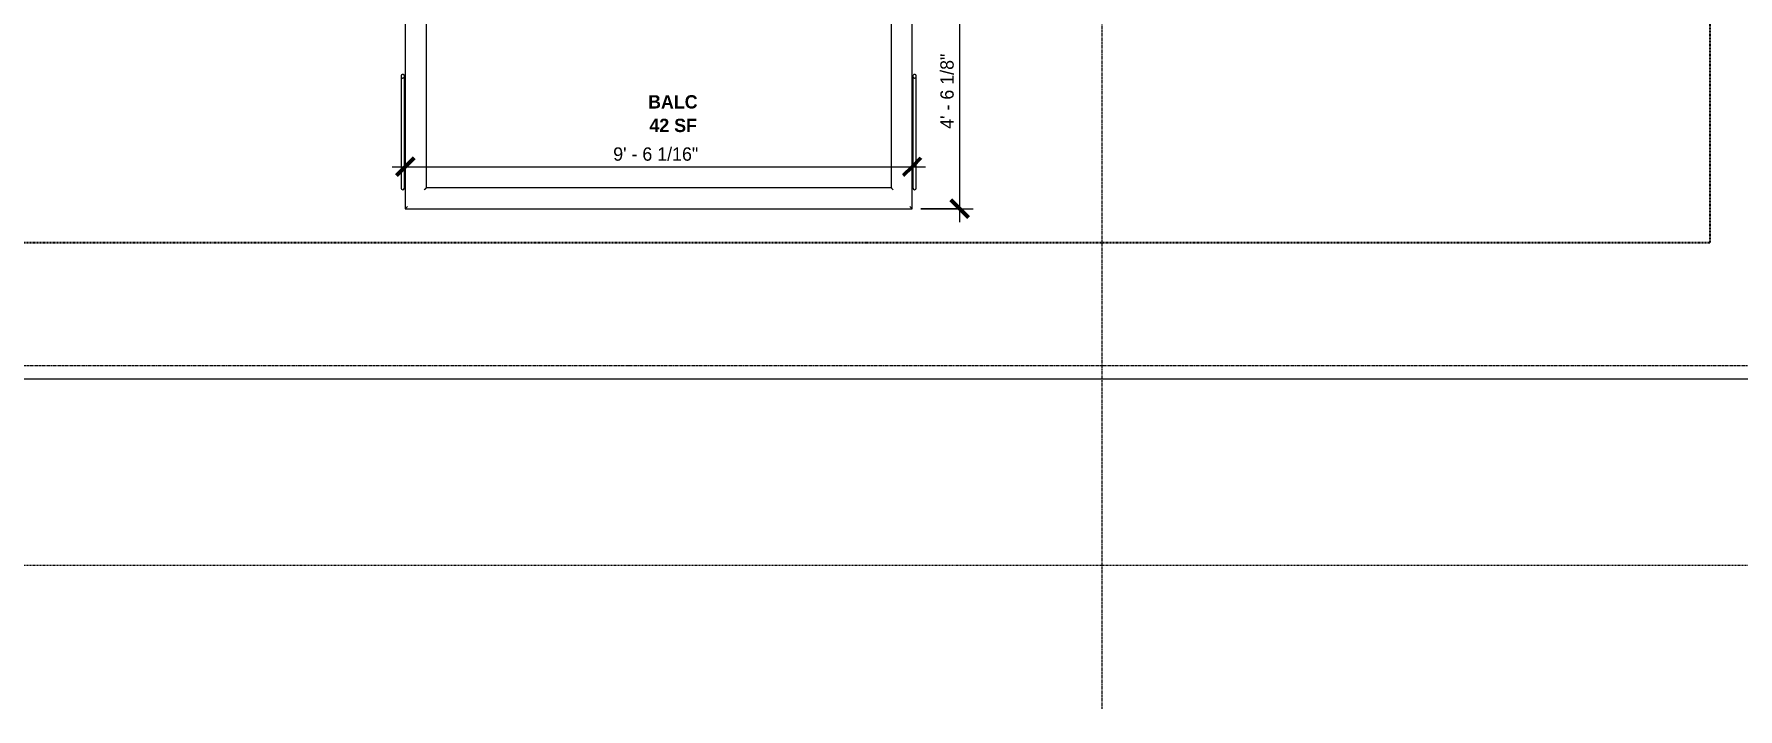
# Model space of a CAD drawing. Header units: inches. Extents: x -4058 to -1781, y 9814 to 12264.
# Drawn here: x -2413.7 to -2030.2, y 9814 to 9965.9 of the extents above; entities that cross this region are included whole.
import ezdxf

# ---------------------------------------------------------------- set-up
doc = ezdxf.new("R2010")
doc.units = ezdxf.units.IN
doc.header["$MEASUREMENT"] = 0
for name, pattern in [('Aligning Line 1_8_', [0.25, 0.125, -0.125]), ('Dash_2_', [0.25, 0.125, -0.125]), ('Grid Line 1_2_', [0.875, 0.5, -0.125, 0.125, -0.125])]:
    doc.linetypes.add(name, pattern=pattern)
for name, color, linetype, lineweight in [('0-1', 7, 'Continuous', 5), ('0-2', 7, 'Continuous', 9), ('A-ANNO-DIMS', 211, 'Continuous', 9), ('A-ANNO-DIMS-32', 211, 'Continuous', 9), ('A-AREA-IDEN', 2, 'Continuous', 9), ('A-FLOR-HRAL-1', 7, 'Continuous', 9), ('A-WALL-1', 7, 'Continuous', 9), ('C-TOPO', 7, 'Continuous', 9), ('G-ANNO-SYMB', 111, 'Aligning Line 1_8_', 9), ('S-GRID-1', 1, 'Grid Line 1_2_', 9)]:
    doc.layers.add(name, color=color, linetype=linetype, lineweight=lineweight)
doc.layers.add('0-4', color=250, linetype='Dash_2_')
doc.styles.add('Century Gothic', font='ufonts.com_century-gothic.ttf', dxfattribs={"height": 3})
doc.styles.add('Century Gothic_B', font='GOTHICB.TTF', dxfattribs={"height": 3})
doc.dimstyles.new('MARKETING_DIMENSION', dxfattribs={"dimscale": 12, "dimtxt": 3.132505, "dimasz": 0.333333, "dimexe": 0.25, "dimexo": 0.166667, "dimgap": 0.041667, "dimtad": 1, "dimdec": 4, "dimrnd": 0.0625, "dimzin": 3, "dimdsep": 46, "dimlunit": 4, "dimtxsty": 'Century Gothic', "dimblk1": 'OBLIQUE', "dimblk2": 'OBLIQUE', "dimsah": 1, "dimcen": 0.09, "dimdle": 0.25, "dimazin": 0, "dimtfac": 1, "dimtdec": 4, "dimtix": 1, "dimtmove": 0, "dimatfit": 3, "dimfxl": 1, "dimtvp": 1, "dimtfill": 1, "dimfrac": 2, "dimtolj": 1, "dimtzin": 0, "dimarcsym": 2})

# ---------------------------------------------------------------- blocks, each defined once
blk = doc.blocks.new('Railing - Baluster_01-2700443-UNIT PLANS - 2ND FLOOR')
at = {"layer": 'A-FLOR-HRAL-1'}
for p, q in [((-0.59, 1.18), (0.59, 1.18)), ((-0.59, 0.59), (-0.59, 1.18)), ((0.59, 1.18), (0.59, 0.59))]:
    blk.add_line(p, q, dxfattribs=at)
blk = doc.blocks.new('Railing - Railing-3299942-UNIT PLANS - 2ND FLOOR')
at = {"layer": 'A-FLOR-HRAL-1'}
for p, q in [((-2330.14, 9977.83), (-2330.14, 9926.58)), ((-2330.14, 9977.83), (-2329.66, 9977.83)), ((-2329.66, 9977.83), (-2325.88, 9977.83)), ((-2325.88, 9977.83), (-2325.41, 9977.83)), ((-2325.41, 9931.3), (-2325.41, 9977.83)), ((-2220.81, 9977.83), (-2220.81, 9931.3)), ((-2220.81, 9977.83), (-2220.34, 9977.83)), ((-2220.34, 9977.83), (-2216.56, 9977.83)), ((-2216.56, 9977.83), (-2216.09, 9977.83)), ((-2216.09, 9926.58), (-2216.09, 9977.83)), ((-2220.81, 9931.3), (-2325.41, 9931.3)), ((-2330.14, 9926.58), (-2216.09, 9926.58))]:
    blk.add_line(p, q, dxfattribs=at)
for points, knots in [([(-2325.88, 9930.83), (-2325.84, 9930.87), (-2325.78, 9930.93), (-2325.7, 9931.01), (-2325.66, 9931.06), (-2325.62, 9931.09), (-2325.59, 9931.13), (-2325.56, 9931.16), (-2325.53, 9931.18), (-2325.5, 9931.21), (-2325.47, 9931.24), (-2325.45, 9931.27), (-2325.42, 9931.29), (-2325.41, 9931.3), (-2325.41, 9931.3)], [0, 0, 0, 0, 0.166667, 0.25, 0.333333, 0.375, 0.416667, 0.5, 0.541667, 0.583333, 0.666667, 0.75, 0.833333, 1, 1, 1, 1]), ([(-2220.34, 9930.83), (-2220.38, 9930.87), (-2220.44, 9930.93), (-2220.52, 9931.01), (-2220.57, 9931.06), (-2220.6, 9931.09), (-2220.63, 9931.13), (-2220.67, 9931.16), (-2220.69, 9931.18), (-2220.72, 9931.21), (-2220.75, 9931.24), (-2220.78, 9931.27), (-2220.8, 9931.29), (-2220.81, 9931.3), (-2220.81, 9931.3)], [0, 0, 0, 0, 0.166667, 0.25, 0.333333, 0.375, 0.416667, 0.5, 0.541667, 0.583333, 0.666667, 0.75, 0.833333, 1, 1, 1, 1]), ([(-2330.14, 9926.58), (-2330.14, 9926.58), (-2330.13, 9926.59), (-2330.1, 9926.61), (-2330.07, 9926.64), (-2330.05, 9926.67), (-2330.02, 9926.69), (-2329.99, 9926.72), (-2329.95, 9926.76), (-2329.91, 9926.8), (-2329.87, 9926.84), (-2329.84, 9926.88), (-2329.77, 9926.95), (-2329.7, 9927.01), (-2329.66, 9927.05)], [0, 0, 0, 0, 0.166667, 0.25, 0.333333, 0.416667, 0.458333, 0.5, 0.583333, 0.666667, 0.708333, 0.75, 0.833333, 1, 1, 1, 1]), ([(-2216.09, 9926.58), (-2216.09, 9926.58), (-2216.09, 9926.59), (-2216.12, 9926.61), (-2216.15, 9926.64), (-2216.18, 9926.67), (-2216.2, 9926.69), (-2216.23, 9926.72), (-2216.27, 9926.76), (-2216.31, 9926.8), (-2216.35, 9926.84), (-2216.39, 9926.88), (-2216.46, 9926.95), (-2216.52, 9927.01), (-2216.56, 9927.05)], [0, 0, 0, 0, 0.166667, 0.25, 0.333333, 0.416667, 0.458333, 0.5, 0.583333, 0.666667, 0.708333, 0.75, 0.833333, 1, 1, 1, 1])]:
    blk.add_open_spline(points, degree=3, knots=knots, dxfattribs=at)
blk.add_blockref('Railing - Baluster_01-2700443-UNIT PLANS - 2ND FLOOR', (-2327.77, 9977.24))
blk = doc.blocks.new('Walls 84 - Walls 1-3299912-UNIT PLANS - 2ND FLOOR')
at = {"layer": 'A-WALL-1'}
for p, q in [((-2331.1, 9956.4), (-2331.1, 9931.2)), ((-2330.35, 9931.2), (-2330.35, 9956.4))]:
    blk.add_line(p, q, dxfattribs=at)
at = {"layer": 'A-WALL-1', "flags": 128}
for points in [[(-2330.35, 9956.4), (-2330.36, 9956.5), (-2330.39, 9956.59), (-2330.44, 9956.67), (-2330.51, 9956.74), (-2330.59, 9956.79), (-2330.68, 9956.81), (-2330.77, 9956.81), (-2330.86, 9956.79), (-2330.94, 9956.74), (-2331, 9956.67), (-2331.06, 9956.59), (-2331.09, 9956.5), (-2331.1, 9956.4)], [(-2331.1, 9956.4), (-2331.09, 9956.3), (-2331.06, 9956.21), (-2331, 9956.13), (-2330.94, 9956.06), (-2330.86, 9956.02), (-2330.77, 9955.99), (-2330.68, 9955.99), (-2330.59, 9956.02), (-2330.51, 9956.06), (-2330.44, 9956.13), (-2330.39, 9956.21), (-2330.36, 9956.3), (-2330.35, 9956.4)]]:
    blk.add_lwpolyline(points, dxfattribs=at)
at = {"layer": 'A-WALL-1'}
blk.add_ellipse((-2330.72, 9931.2), major_axis=(0.375, 0), ratio=0.912866, start_param=3.141593, end_param=6.283185, dxfattribs=at)
blk = doc.blocks.new('Walls 85 - Walls 1-3299951-UNIT PLANS - 2ND FLOOR')
at = {"layer": 'A-WALL-1'}
for p, q in [((-2215.9, 9956.4), (-2215.9, 9931.2)), ((-2215.15, 9931.2), (-2215.15, 9956.4))]:
    blk.add_line(p, q, dxfattribs=at)
at = {"layer": 'A-WALL-1', "flags": 128}
for points in [[(-2215.15, 9956.4), (-2215.16, 9956.5), (-2215.19, 9956.59), (-2215.24, 9956.67), (-2215.31, 9956.74), (-2215.39, 9956.79), (-2215.48, 9956.81), (-2215.57, 9956.81), (-2215.66, 9956.79), (-2215.74, 9956.74), (-2215.8, 9956.67), (-2215.86, 9956.59), (-2215.89, 9956.5), (-2215.9, 9956.4)], [(-2215.9, 9956.4), (-2215.89, 9956.3), (-2215.86, 9956.21), (-2215.8, 9956.13), (-2215.74, 9956.06), (-2215.66, 9956.02), (-2215.57, 9955.99), (-2215.48, 9955.99), (-2215.39, 9956.02), (-2215.31, 9956.06), (-2215.24, 9956.13), (-2215.19, 9956.21), (-2215.16, 9956.3), (-2215.15, 9956.4)]]:
    blk.add_lwpolyline(points, dxfattribs=at)
at = {"layer": 'A-WALL-1'}
blk.add_ellipse((-2215.52, 9931.2), major_axis=(0.375, 0), ratio=0.912866, start_param=3.141593, end_param=6.283185, dxfattribs=at)
blk = doc.blocks.new('CTR - 1st Phase - Shell_rvt-1-UNIT PLANS - 2ND FLOOR')
at = {"layer": '0-2'}
for name in ['Railing - Railing-3299942-UNIT PLANS - 2ND FLOOR', 'Walls 84 - Walls 1-3299912-UNIT PLANS - 2ND FLOOR', 'Walls 85 - Walls 1-3299951-UNIT PLANS - 2ND FLOOR']:
    blk.add_blockref(name, (0, 0), dxfattribs=at)
blk = doc.blocks.new('CTR  - Topography_rvt-1-UNIT PLANS - 2ND FLOOR')
at = {"layer": 'C-TOPO'}
for p, q in [((-2296.15, 9888.19), (-2420.85, 9888.19)), ((-2290.23, 9888.19), (-2296.15, 9888.19)), ((-2270.04, 9888.19), (-2290.23, 9888.19)), ((-2265.67, 9888.19), (-2270.04, 9888.19)), ((-1961.15, 9888.19), (-2265.67, 9888.19))]:
    blk.add_line(p, q, dxfattribs=at)
blk = doc.blocks.new('DIMBLOCK1522-UNIT PLANS - 2ND FLOOR')
at = {"layer": 'A-ANNO-DIMS-32', "lineweight": 50}
for p, q in [((-2330.14, 9936.03), (-2328.14, 9938.03)), ((-2216.09, 9936.03), (-2214.09, 9938.03)), ((-2330.14, 9936.03), (-2332.14, 9934.03)), ((-2216.09, 9936.03), (-2218.09, 9934.03))]:
    blk.add_line(p, q, dxfattribs=at)
at = {"layer": 'A-ANNO-DIMS-32'}
for p, q in [((-2330.14, 9936.86), (-2330.14, 9933.03)), ((-2330.14, 9936.03), (-2330.14, 9936.86)), ((-2216.09, 9936.86), (-2216.09, 9933.03)), ((-2216.09, 9936.03), (-2216.09, 9936.86)), ((-2333.14, 9936.03), (-2213.09, 9936.03))]:
    blk.add_line(p, q, dxfattribs=at)
at = {"layer": 'A-ANNO-DIMS-32', "color": 0, "insert": (-2283.35, 9940.38), "char_height": 3, "width": 24.5827, "attachment_point": 1, "line_spacing_factor": 0.984502, "style": 'Century Gothic', "bg_fill": 3, "box_fill_scale": 1.25, "bg_fill_color": 256, "bg_fill_true_color": 13158600, "bg_fill_transparency": 0}
blk.add_mtext('9\' - 6 1/16"', dxfattribs=at)
blk = doc.blocks.new('_Oblique')
at = {"color": 0, "linetype": 'ByBlock', "lineweight": -2}
blk.add_line((-0.5, -0.5), (0.5, 0.5), dxfattribs=at)
blk = doc.blocks.new('DIMBLOCK1523-UNIT PLANS - 2ND FLOOR')
at = {"layer": 'A-ANNO-DIMS-32', "lineweight": 50}
for p, q in [((-2205.37, 9980.69), (-2207.37, 9982.69)), ((-2205.37, 9980.69), (-2203.37, 9978.69)), ((-2205.37, 9926.58), (-2207.37, 9928.58)), ((-2205.37, 9926.58), (-2203.37, 9924.58))]:
    blk.add_line(p, q, dxfattribs=at)
at = {"layer": 'A-ANNO-DIMS-32'}
for p, q in [((-2205.37, 9923.58), (-2205.37, 9983.69)), ((-2206.2, 9980.69), (-2202.37, 9980.69)), ((-2205.37, 9980.69), (-2206.2, 9980.69)), ((-2214.09, 9926.58), (-2202.37, 9926.58)), ((-2205.37, 9926.58), (-2214.09, 9926.58))]:
    blk.add_line(p, q, dxfattribs=at)
at = {"layer": 'A-ANNO-DIMS-32', "color": 0, "insert": (-2209.72, 9944.56), "char_height": 3, "width": 21.7784, "attachment_point": 1, "rotation": 90, "line_spacing_factor": 0.984502, "style": 'Century Gothic', "bg_fill": 3, "box_fill_scale": 1.25, "bg_fill_color": 256, "bg_fill_true_color": 13158600, "bg_fill_transparency": 0}
blk.add_mtext('4\' - 6 1/8"', dxfattribs=at)

msp = doc.modelspace()

# ---------------------------------------------------------------- linework, layer by layer
at = {"layer": '0-4'}
for p, q in [((-2036.52966, 10420.6131), (-2036.52966, 9918.89103)), ((-2036.52966, 9918.89103), (-2528.09166, 9918.89103))]:
    msp.add_line(p, q, dxfattribs=at)
at = {"layer": 'G-ANNO-SYMB'}
msp.add_line((-1813.52288, 9846.2766), (-4009.5295, 9846.2766), dxfattribs=at)
at = {"layer": 'S-GRID-1'}
for p, q in [((-2173.32374, 9814.0266), (-2173.32374, 12247.50061)), ((-1781.27288, 9891.1894), (-4041.7795, 9891.1894))]:
    msp.add_line(p, q, dxfattribs=at)

# ---------------------------------------------------------------- block references
at = {"layer": '0-1'}
for name in ['CTR  - Topography_rvt-1-UNIT PLANS - 2ND FLOOR', 'CTR - 1st Phase - Shell_rvt-1-UNIT PLANS - 2ND FLOOR']:
    msp.add_blockref(name, (0, 0), dxfattribs=at)

# ---------------------------------------------------------------- texts
at = {"layer": 'A-AREA-IDEN', "char_height": 3, "attachment_point": 1, "style": 'Century Gothic_B'}
for s, insert, width in [('BALC', (-2275.50173, 9952.12714), 13.13), ('42 SF', (-2275.20566, 9946.83001), 12.423)]:
    msp.add_mtext(s, dxfattribs=dict(at, insert=insert, width=width))

# ---------------------------------------------------------------- next in the draw order: dimensions: what is measured, and where the dimension line sits
at = {"layer": 'A-ANNO-DIMS'}
dim = msp.add_linear_dim(base=(-2216.08653, 9936.03007), p1=(-2330.13594, 9938.8585), p2=(-2216.08653, 9938.8585), dimstyle='MARKETING_DIMENSION', override={"dimpost": '<>', "dimfxl": 114.049409}, dxfattribs=at)
dim.commit()
dim.dimension.update_dxf_attribs({"geometry": 'DIMBLOCK1522-UNIT PLANS - 2ND FLOOR', "text_midpoint": (-2273.11124, 9938.27174)})

# ---------------------------------------------------------------- next in the draw order: dimensions: what is measured, and where the dimension line sits
dim = msp.add_linear_dim(base=(-2205.37143, 9980.6894), p1=(-2216.08653, 9926.57719), p2=(-2208.19986, 9980.6894), angle=90, dimstyle='MARKETING_DIMENSION', override={"dimpost": '<>', "dimfxl": 54.683913}, dxfattribs=at)
dim.commit()
dim.dimension.update_dxf_attribs({"geometry": 'DIMBLOCK1523-UNIT PLANS - 2ND FLOOR', "text_midpoint": (-2207.61311, 9953.63329)})

doc.saveas('drawing.dxf')
